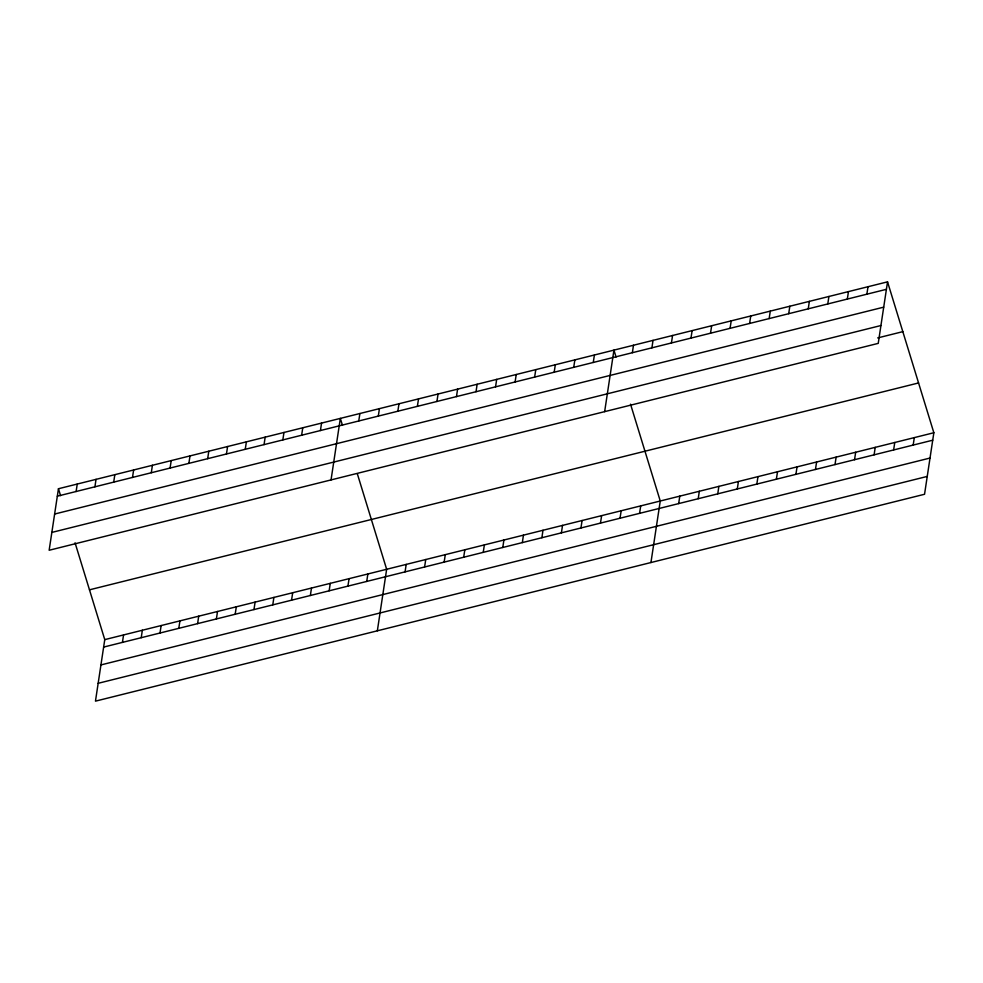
<?xml version="1.0" encoding="UTF-8"?>
<svg xmlns="http://www.w3.org/2000/svg" width="983" height="983" viewBox="0 0 983 983"><rect width="100%" height="100%" fill="white"/><g stroke="black" fill="none" stroke-linecap="round" stroke-linejoin="round"><path stroke-width="1.47" d="M58.452 488.735L49.15 550.259L878.237 343.374L887.538 281.851L58.452 488.735L60.577 495.653M76.121 491.512L77.252 484.041M94.909 486.818L96.039 479.36M113.709 482.125L114.827 474.666M75.052 542.8L104.763 639.626L95.462 701.149L924.548 494.265L933.85 432.741L887.538 281.851M132.496 477.443L133.627 469.985M122.433 642.39L123.551 634.932M151.284 472.749L152.414 465.291M141.22 637.697L142.351 630.238M170.084 468.055L171.214 460.597M160.008 633.015L161.138 625.557M188.871 463.374L190.002 455.915M178.808 628.321L179.938 620.863M207.671 458.68L208.801 451.222M197.595 623.64L198.726 616.169M226.459 453.999L227.589 446.528M216.395 618.946L217.513 611.487M245.258 449.305L246.377 441.846M235.183 614.252L236.313 606.794M264.046 444.611L265.177 437.152M253.97 609.571L255.101 602.112M282.834 439.929L283.964 432.459M272.77 604.877L273.901 597.418M301.634 435.236L302.764 427.777M291.558 600.183L292.688 592.724M320.421 430.542L321.552 423.083M310.358 595.501L311.476 588.043M331.038 479.925L340.339 418.402L342.465 425.307M329.145 590.808L330.276 583.349M358.758 420.982L359.889 413.524M347.933 586.114L349.063 578.655M378.308 416.104L379.426 408.645M366.733 581.432L367.863 573.974M397.845 411.226L398.975 403.767M377.349 630.803L386.651 569.28L357.37 473.892M417.382 406.348L418.512 398.889M405.07 571.86L406.2 564.402M436.931 401.469L438.062 394.011M424.607 566.982L425.737 559.524M456.468 396.604L457.599 389.133M444.156 562.116L445.287 554.645M476.018 391.726L477.148 384.267M463.693 557.238L464.824 549.78M495.555 386.847L496.685 379.389M483.243 552.36L484.361 544.901M515.104 381.969L516.235 374.511M502.78 547.482L503.91 540.023M534.641 377.091L535.772 369.633M522.329 542.604L523.447 535.145M554.191 372.213L555.309 364.754M541.866 537.726L542.997 530.267M573.728 367.335L574.858 359.876M561.404 532.847L562.534 525.389M593.277 362.457L594.396 354.998M580.953 527.982L582.083 520.511M604.643 411.656L613.945 350.12L616.071 357.038M600.49 523.103L601.621 515.645M632.364 352.713L633.482 345.254M620.04 518.225L621.17 510.767M651.901 347.835L653.031 340.376M639.577 513.347L640.707 505.889M671.438 342.956L672.569 335.498M650.943 562.534L660.257 501.011L630.533 404.197M690.988 338.078L692.118 330.62M678.663 503.591L679.794 496.132M710.525 333.2L711.655 325.742M698.213 498.713L699.331 491.254M730.074 328.322L731.205 320.863M717.75 493.847L718.88 486.376M749.611 323.456L750.742 315.985M737.299 488.969L738.417 481.51M769.161 318.578L770.291 311.12M756.836 484.091L757.967 476.632M788.698 313.7L789.828 306.241M776.373 479.212L777.504 471.754M808.247 308.822L809.365 301.363M795.923 474.334L797.053 466.876M827.784 303.944L828.915 296.485M815.46 469.456L816.59 461.998M847.334 299.065L848.452 291.607M835.009 464.578L836.14 457.12M866.871 294.187L868.001 286.729M854.546 459.7L855.677 452.241M874.096 454.834L875.226 447.363M893.633 449.956L894.763 442.497M913.182 445.078L914.313 437.619M57.321 496.194L886.408 289.321M54.63 514.035L883.717 307.151M51.853 532.417L880.94 325.533M877.696 337.919L902.824 331.652M89.478 589.825L918.564 382.952M104.763 639.626L933.85 432.741M103.633 647.084L932.72 440.2M100.942 664.926L930.029 458.041M98.153 683.308L927.239 476.423"/></g></svg>
